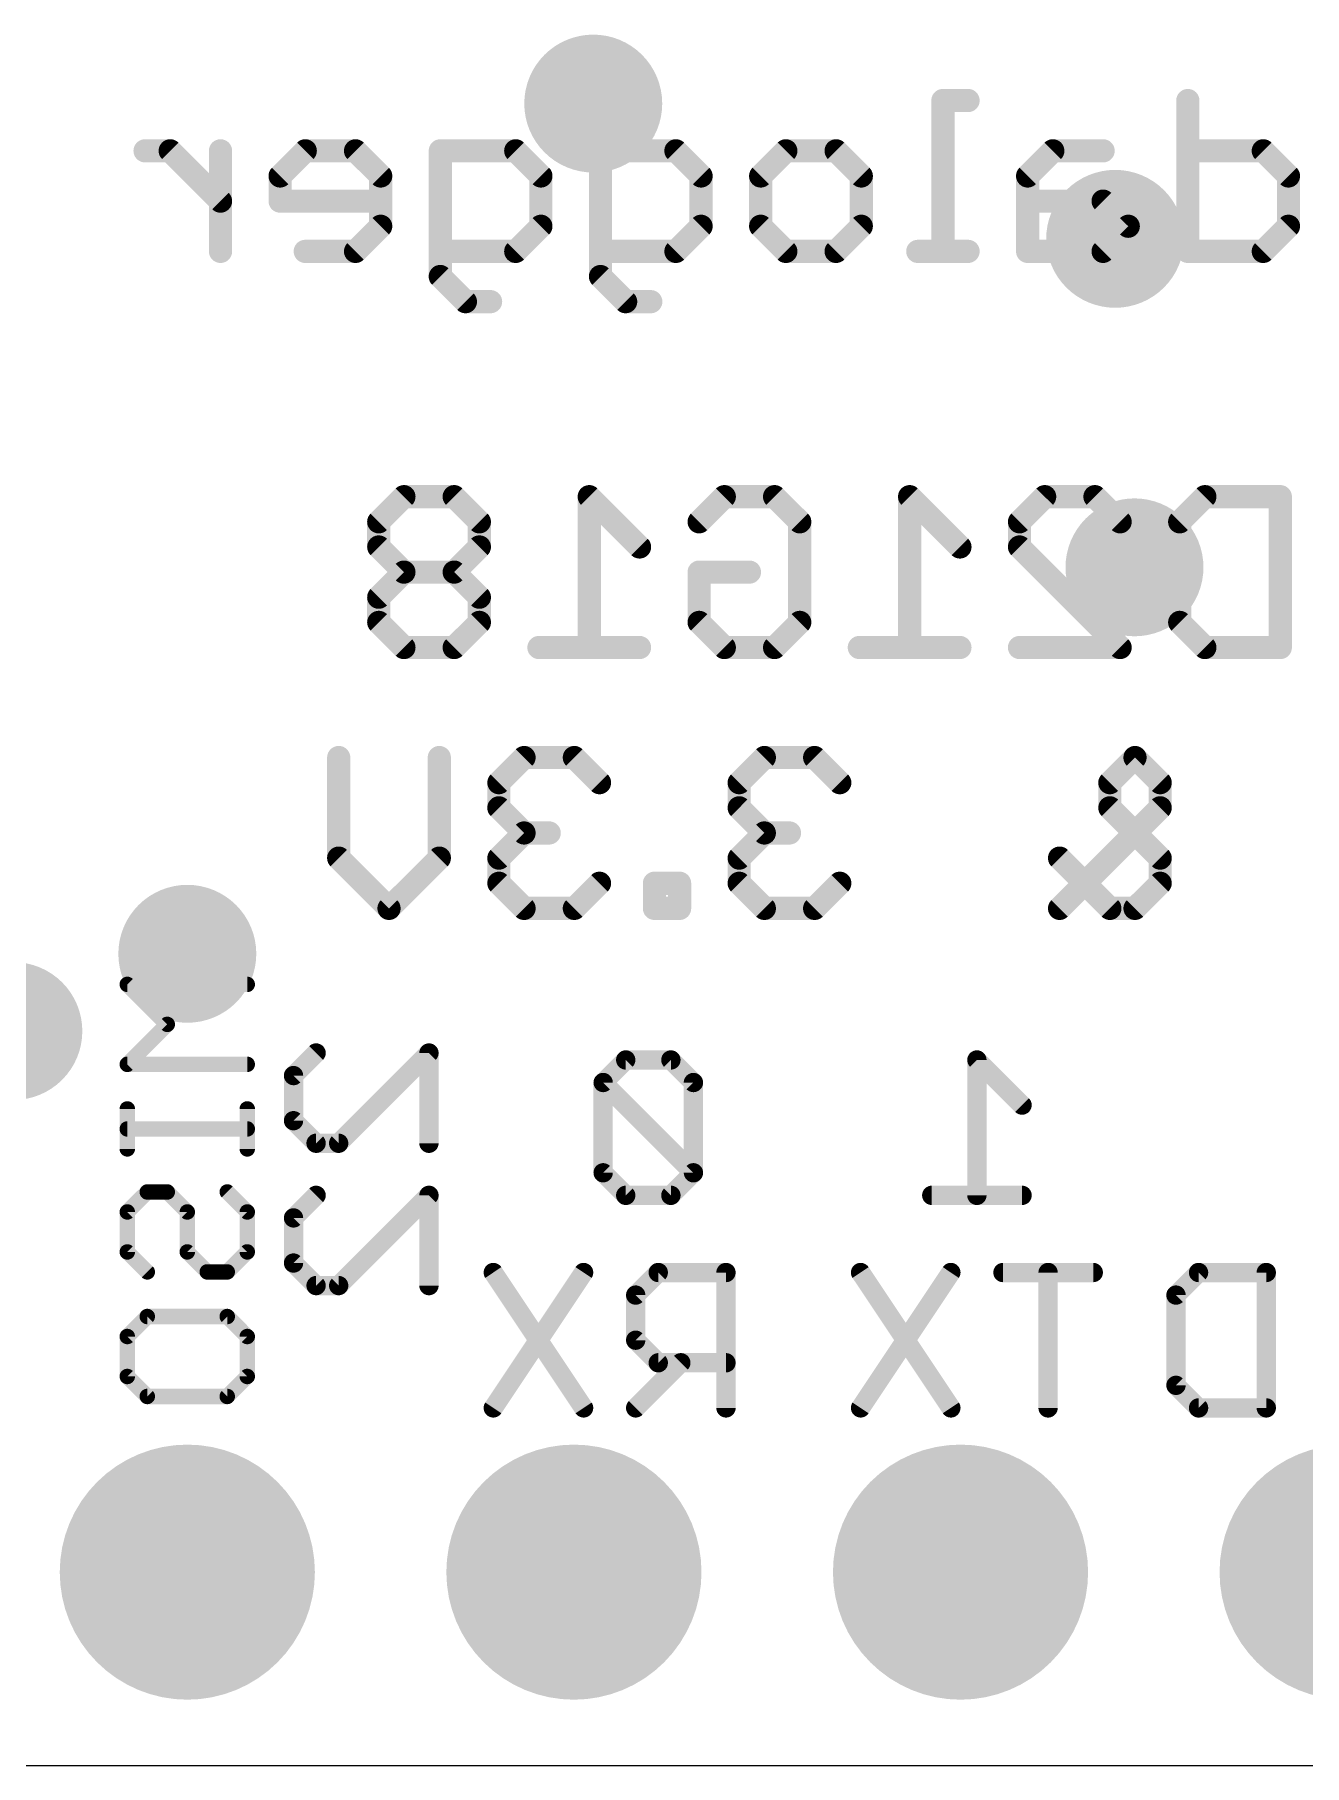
# Model space of a CAD drawing. Extents: x 0 to 50.8, y 0 to 22.9.
# Drawn here: x 35.83 to 44.17, y 0 to 11.38 of the extents above; entities that cross this region are included whole.
import ezdxf

# ---------------------------------------------------------------- set-up
doc = ezdxf.new("R2010")
doc.units = 0
for name, color, linetype in [('17', 110, 'CONTINUOUS'), ('18', 110, 'CONTINUOUS'), ('20', 53, 'CONTINUOUS'), ('22', 6, 'CONTINUOUS')]:
    doc.layers.add(name, color=color, linetype=linetype)

# ---------------------------------------------------------------- blocks, each defined once
blk = doc.blocks.new('ROUNDP')
at = {"const_width": 0.5}
blk.add_lwpolyline([(0, -0.25, 1), (0, 0.25, 1), (0, -0.25)], format="xyb", dxfattribs=at)
blk = doc.blocks.new('ROUNDV')
at = {"const_width": 0.5}
blk.add_lwpolyline([(0, -0.25, 1), (0, 0.25, 1), (0, -0.25)], format="xyb", dxfattribs=at)

msp = doc.modelspace()

# ---------------------------------------------------------------- linework, layer by layer
at = {"layer": '20'}
msp.add_line((2.54, 0), (48.26, 0), dxfattribs=at)
at = {"layer": '22'}
for points, const_width in [([(41.9596, 10.9419), (41.7943, 10.9419)], 0.1524), ([(41.7943, 10.9419), (41.7943, 9.9505)], 0.1524), ([(43.4035, 10.9419), (43.4035, 9.9505)], 0.1524), ([(36.7176, 10.6114), (36.5524, 10.6114)], 0.1524), ([(37.0481, 10.2809), (36.7176, 10.6114)], 0.1524), ([(37.0481, 9.9505), (37.0481, 10.6114)], 0.1524), ([(37.6048, 10.6114), (37.4396, 10.4462)], 0.1524), ([(37.9353, 10.6114), (37.6048, 10.6114)], 0.1524), ([(38.1006, 10.4462), (37.9353, 10.6114)], 0.1524), ([(38.4921, 9.7852), (38.4921, 10.6114)], 0.1524), ([(38.4921, 10.6114), (38.9878, 10.6114)], 0.1524), ([(38.9878, 10.6114), (39.153, 10.4462)], 0.1524), ([(39.5445, 9.7852), (39.5445, 10.6114)], 0.1524), ([(39.5445, 10.6114), (40.0402, 10.6114)], 0.1524), ([(40.0402, 10.6114), (40.2055, 10.4462)], 0.1524), ([(40.597, 10.4462), (40.7622, 10.6114)], 0.1524), ([(40.7622, 10.6114), (41.0927, 10.6114)], 0.1524), ([(41.0927, 10.6114), (41.2579, 10.4462)], 0.1524), ([(42.5163, 10.6114), (42.3511, 10.4462)], 0.1524), ([(42.8468, 10.6114), (42.5163, 10.6114)], 0.1524), ([(43.8993, 10.6114), (43.4035, 10.6114)], 0.1524), ([(44.0645, 10.4462), (43.8993, 10.6114)], 0.1524), ([(37.4396, 10.4462), (37.4396, 10.2809)], 0.1524), ([(38.1006, 10.1157), (38.1006, 10.4462)], 0.1524), ([(39.153, 10.4462), (39.153, 10.1157)], 0.1524), ([(40.2055, 10.4462), (40.2055, 10.1157)], 0.1524), ([(40.597, 10.1157), (40.597, 10.4462)], 0.1524), ([(41.2579, 10.4462), (41.2579, 10.1157)], 0.1524), ([(42.3511, 10.4462), (42.3511, 9.9505)], 0.1524), ([(44.0645, 10.1157), (44.0645, 10.4462)], 0.1524), ([(37.4396, 10.2809), (38.1006, 10.2809)], 0.1524), ([(42.8468, 10.2809), (42.3511, 10.2809)], 0.1524), ([(43.012, 10.1157), (42.8468, 10.2809)], 0.1524), ([(37.9353, 9.9505), (38.1006, 10.1157)], 0.1524), ([(39.153, 10.1157), (38.9878, 9.9505)], 0.1524), ([(40.2055, 10.1157), (40.0402, 9.9505)], 0.1524), ([(40.7622, 9.9505), (40.597, 10.1157)], 0.1524), ([(41.2579, 10.1157), (41.0927, 9.9505)], 0.1524), ([(42.8468, 9.9505), (43.012, 10.1157)], 0.1524), ([(43.8993, 9.9505), (44.0645, 10.1157)], 0.1524), ([(37.6048, 9.9505), (37.9353, 9.9505)], 0.1524), ([(38.9878, 9.9505), (38.4921, 9.9505)], 0.1524), ([(40.0402, 9.9505), (39.5445, 9.9505)], 0.1524), ([(41.0927, 9.9505), (40.7622, 9.9505)], 0.1524), ([(41.9596, 9.9505), (41.6291, 9.9505)], 0.1524), ([(42.3511, 9.9505), (42.8468, 9.9505)], 0.1524), ([(43.4035, 9.9505), (43.8993, 9.9505)], 0.1524), ([(38.6573, 9.62), (38.4921, 9.7852)], 0.1524), ([(39.7098, 9.62), (39.5445, 9.7852)], 0.1524), ([(38.8225, 9.62), (38.6573, 9.62)], 0.1524), ([(39.875, 9.62), (39.7098, 9.62)], 0.1524), ([(38.253, 8.3384), (38.0878, 8.1732)], 0.1524), ([(38.5835, 8.3384), (38.253, 8.3384)], 0.1524), ([(38.7487, 8.1732), (38.5835, 8.3384)], 0.1524), ([(39.8012, 8.0079), (39.4707, 8.3384)], 0.1524), ([(39.4707, 8.3384), (39.4707, 7.347)], 0.1524), ([(40.1927, 8.1732), (40.3579, 8.3384)], 0.1524), ([(40.3579, 8.3384), (40.6884, 8.3384)], 0.1524), ([(40.6884, 8.3384), (40.8537, 8.1732)], 0.1524), ([(41.9061, 8.0079), (41.5756, 8.3384)], 0.1524), ([(41.5756, 8.3384), (41.5756, 7.347)], 0.1524), ([(42.2976, 8.1732), (42.4628, 8.3384)], 0.1524), ([(42.4628, 8.3384), (42.7933, 8.3384)], 0.1524), ([(42.7933, 8.3384), (42.9586, 8.1732)], 0.1524), ([(43.3501, 8.1732), (43.5153, 8.3384)], 0.1524), ([(43.5153, 8.3384), (44.011, 8.3384)], 0.1524), ([(44.011, 8.3384), (44.011, 7.347)], 0.1524), ([(38.0878, 8.1732), (38.0878, 8.0079)], 0.1524), ([(38.7487, 8.0079), (38.7487, 8.1732)], 0.1524), ([(40.8537, 8.1732), (40.8537, 7.5122)], 0.1524), ([(42.2976, 8.0079), (42.2976, 8.1732)], 0.1524), ([(43.3501, 7.5122), (43.3501, 8.1732)], 0.1524), ([(38.0878, 8.0079), (38.253, 7.8427)], 0.1524), ([(38.5835, 7.8427), (38.7487, 8.0079)], 0.1524), ([(42.9586, 7.347), (42.2976, 8.0079)], 0.1524), ([(38.253, 7.8427), (38.0878, 7.6774)], 0.1524), ([(38.5835, 7.8427), (38.253, 7.8427)], 0.1524), ([(38.7487, 7.6774), (38.5835, 7.8427)], 0.1524), ([(40.1927, 7.5122), (40.1927, 7.8427)], 0.1524), ([(40.1927, 7.8427), (40.5232, 7.8427)], 0.1524), ([(38.0878, 7.6774), (38.0878, 7.5122)], 0.1524), ([(38.7487, 7.5122), (38.7487, 7.6774)], 0.1524), ([(38.0878, 7.5122), (38.253, 7.347)], 0.1524), ([(38.5835, 7.347), (38.7487, 7.5122)], 0.1524), ([(40.3579, 7.347), (40.1927, 7.5122)], 0.1524), ([(40.8537, 7.5122), (40.6884, 7.347)], 0.1524), ([(43.5153, 7.347), (43.3501, 7.5122)], 0.1524), ([(38.253, 7.347), (38.5835, 7.347)], 0.1524), ([(39.8012, 7.347), (39.1402, 7.347)], 0.1524), ([(40.6884, 7.347), (40.3579, 7.347)], 0.1524), ([(41.9061, 7.347), (41.2451, 7.347)], 0.1524), ([(42.2976, 7.347), (42.9586, 7.347)], 0.1524), ([(44.011, 7.347), (43.5153, 7.347)], 0.1524), ([(37.8247, 5.9629), (37.8247, 6.6239)], 0.1524), ([(38.4856, 6.6239), (38.4856, 5.9629)], 0.1524), ([(39.0424, 6.6239), (38.8771, 6.4587)], 0.1524), ([(39.3728, 6.6239), (39.0424, 6.6239)], 0.1524), ([(39.5381, 6.4587), (39.3728, 6.6239)], 0.1524), ([(40.621, 6.6239), (40.4558, 6.4587)], 0.1524), ([(40.9515, 6.6239), (40.621, 6.6239)], 0.1524), ([(41.1168, 6.4587), (40.9515, 6.6239)], 0.1524), ([(42.8912, 6.4587), (43.0564, 6.6239)], 0.1524), ([(43.0564, 6.6239), (43.2217, 6.4587)], 0.1524), ([(38.8771, 6.4587), (38.8771, 6.2934)], 0.1524), ([(40.4558, 6.4587), (40.4558, 6.2934)], 0.1524), ([(42.8912, 6.2934), (42.8912, 6.4587)], 0.1524), ([(43.2217, 6.4587), (43.2217, 6.2934)], 0.1524), ([(38.8771, 6.2934), (39.0424, 6.1282)], 0.1524), ([(40.4558, 6.2934), (40.621, 6.1282)], 0.1524), ([(43.2217, 6.2934), (42.5607, 5.6325)], 0.1524), ([(43.2217, 5.9629), (42.8912, 6.2934)], 0.1524), ([(39.0424, 6.1282), (38.8771, 5.9629)], 0.1524), ([(39.0424, 6.1282), (39.2076, 6.1282)], 0.1524), ([(40.621, 6.1282), (40.4558, 5.9629)], 0.1524), ([(40.621, 6.1282), (40.7863, 6.1282)], 0.1524), ([(38.1551, 5.6325), (37.8247, 5.9629)], 0.1524), ([(38.4856, 5.9629), (38.1551, 5.6325)], 0.1524), ([(38.8771, 5.9629), (38.8771, 5.7977)], 0.1524), ([(40.4558, 5.9629), (40.4558, 5.7977)], 0.1524), ([(42.5607, 5.9629), (42.8912, 5.6325)], 0.1524), ([(43.2217, 5.7977), (43.2217, 5.9629)], 0.1524), ([(38.8771, 5.7977), (39.0424, 5.6325)], 0.1524), ([(39.3728, 5.6325), (39.5381, 5.7977)], 0.1524), ([(40.0643, 5.7977), (39.8991, 5.7977)], 0.1524), ([(39.8991, 5.7977), (39.8991, 5.6325)], 0.1524), ([(40.0643, 5.6325), (40.0643, 5.7977)], 0.1524), ([(40.4558, 5.7977), (40.621, 5.6325)], 0.1524), ([(40.9515, 5.6325), (41.1168, 5.7977)], 0.1524), ([(43.0564, 5.6325), (43.2217, 5.7977)], 0.1524), ([(39.0424, 5.6325), (39.3728, 5.6325)], 0.1524), ([(39.8991, 5.6325), (40.0643, 5.6325)], 0.1524), ([(40.621, 5.6325), (40.9515, 5.6325)], 0.1524), ([(42.8912, 5.6325), (43.0564, 5.6325)], 0.1524), ([(37.2237, 5.1329), (36.4356, 5.1329)], 0.1016), ([(36.4356, 5.1329), (36.6983, 4.8702)], 0.1016), ([(36.6983, 4.8702), (36.4356, 4.6075)], 0.1016), ([(37.5277, 4.5337), (37.676, 4.682)], 0.127), ([(38.4175, 4.682), (37.8243, 4.0888)], 0.127), ([(38.4175, 4.0888), (38.4175, 4.682)], 0.127), ([(39.7104, 4.6363), (39.5621, 4.488)], 0.127), ([(40.007, 4.6363), (39.7104, 4.6363)], 0.127), ([(40.1553, 4.488), (40.007, 4.6363)], 0.127), ([(42.3143, 4.3397), (42.0177, 4.6363)], 0.127), ([(42.0177, 4.6363), (42.0177, 3.7465)], 0.127), ([(36.4356, 4.6075), (37.2237, 4.6075)], 0.1016), ([(37.5277, 4.2371), (37.5277, 4.5337)], 0.127), ([(39.5621, 4.488), (39.5621, 3.8948)], 0.127), ([(40.1553, 3.8948), (39.5621, 4.488)], 0.127), ([(40.1553, 3.8948), (40.1553, 4.488)], 0.127), ([(36.4356, 4.3144), (36.4356, 4.0517)], 0.1016), ([(37.2237, 4.3144), (37.2237, 4.0517)], 0.1016), ([(37.2237, 4.183), (36.4356, 4.183)], 0.1016), ([(37.676, 4.0888), (37.5277, 4.2371)], 0.127), ([(37.8243, 4.0888), (37.676, 4.0888)], 0.127), ([(39.5621, 3.8948), (39.7104, 3.7465)], 0.127), ([(40.007, 3.7465), (40.1553, 3.8948)], 0.127), ([(36.4356, 3.6373), (36.567, 3.7686)], 0.1016), ([(36.567, 3.7686), (36.6983, 3.7686)], 0.1016), ([(36.6983, 3.7686), (36.8297, 3.6373)], 0.1016), ([(37.2237, 3.6373), (37.0924, 3.7686)], 0.1016), ([(37.5277, 3.5982), (37.676, 3.7465)], 0.127), ([(38.4175, 3.7465), (37.8243, 3.1533)], 0.127), ([(38.4175, 3.1533), (38.4175, 3.7465)], 0.127), ([(39.7104, 3.7465), (40.007, 3.7465)], 0.127), ([(42.3143, 3.7465), (41.7211, 3.7465)], 0.127), ([(36.4356, 3.3746), (36.4356, 3.6373)], 0.1016), ([(36.8297, 3.6373), (36.8297, 3.3746)], 0.1016), ([(37.2237, 3.3746), (37.2237, 3.6373)], 0.1016), ([(37.5277, 3.3016), (37.5277, 3.5982)], 0.127), ([(36.567, 3.2433), (36.4356, 3.3746)], 0.1016), ([(36.8297, 3.3746), (36.961, 3.2433)], 0.1016), ([(37.0924, 3.2433), (37.2237, 3.3746)], 0.1016), ([(37.676, 3.1533), (37.5277, 3.3016)], 0.127), ([(39.4335, 3.2393), (38.8403, 2.3495)], 0.127), ([(38.8403, 3.2393), (39.4335, 2.3495)], 0.127), ([(39.9241, 3.2393), (39.7758, 3.091)], 0.127), ([(40.369, 3.2393), (39.9241, 3.2393)], 0.127), ([(40.369, 2.3495), (40.369, 3.2393)], 0.127), ([(41.8465, 3.2393), (41.2533, 2.3495)], 0.127), ([(41.2533, 3.2393), (41.8465, 2.3495)], 0.127), ([(42.782, 3.2393), (42.1888, 3.2393)], 0.127), ([(42.4854, 2.3495), (42.4854, 3.2393)], 0.127), ([(43.3256, 3.091), (43.4739, 3.2393)], 0.127), ([(43.4739, 3.2393), (43.9187, 3.2393)], 0.127), ([(43.9187, 3.2393), (43.9187, 2.3495)], 0.127), ([(36.961, 3.2433), (37.0924, 3.2433)], 0.1016), ([(37.8243, 3.1533), (37.676, 3.1533)], 0.127), ([(39.7758, 3.091), (39.7758, 2.7944)], 0.127), ([(43.3256, 2.4978), (43.3256, 3.091)], 0.127), ([(36.4356, 2.8187), (36.567, 2.9501)], 0.1016), ([(36.567, 2.9501), (37.0924, 2.9501)], 0.1016), ([(37.0924, 2.9501), (37.2237, 2.8187)], 0.1016), ([(36.4356, 2.556), (36.4356, 2.8187)], 0.1016), ([(37.2237, 2.8187), (37.2237, 2.556)], 0.1016), ([(39.7758, 2.7944), (39.9241, 2.6461)], 0.127), ([(40.0724, 2.6461), (39.7758, 2.3495)], 0.127), ([(39.9241, 2.6461), (40.369, 2.6461)], 0.127), ([(36.567, 2.4247), (36.4356, 2.556)], 0.1016), ([(37.2237, 2.556), (37.0924, 2.4247)], 0.1016), ([(43.4739, 2.3495), (43.3256, 2.4978)], 0.127), ([(37.0924, 2.4247), (36.567, 2.4247)], 0.1016), ([(43.9187, 2.3495), (43.4739, 2.3495)], 0.127)]:
    msp.add_lwpolyline(points, dxfattribs=dict(at, const_width=const_width))
for points, const_width in [([(41.7943, 10.98, 1), (41.7943, 10.9038)], 0.0762), ([(41.8324, 10.9419, 1), (41.7562, 10.9419)], 0.0762), ([(41.9596, 10.9038, 1), (41.9596, 10.98)], 0.0762), ([(43.4416, 10.9419, 1), (43.3654, 10.9419)], 0.0762), ([(36.5524, 10.6495, 1), (36.5524, 10.5733)], 0.0762), ([(36.7446, 10.6384, 1), (36.6907, 10.5845)], 0.0762), ([(36.7176, 10.5733, 1), (36.7176, 10.6495)], 0.0762), ([(37.0862, 10.6114, 1), (37.01, 10.6114)], 0.0762), ([(37.6048, 10.6495, 1), (37.6048, 10.5733)], 0.0762), ([(37.6318, 10.5845, 1), (37.5779, 10.6384)], 0.0762), ([(37.9623, 10.6384, 1), (37.9084, 10.5845)], 0.0762), ([(37.9353, 10.5733, 1), (37.9353, 10.6495)], 0.0762), ([(38.5302, 10.6114, 1), (38.454, 10.6114)], 0.0762), ([(38.4921, 10.6495, 1), (38.4921, 10.5733)], 0.0762), ([(39.0147, 10.6384, 1), (38.9608, 10.5845)], 0.0762), ([(38.9878, 10.5733, 1), (38.9878, 10.6495)], 0.0762), ([(39.5826, 10.6114, 1), (39.5064, 10.6114)], 0.0762), ([(39.5445, 10.6495, 1), (39.5445, 10.5733)], 0.0762), ([(40.0672, 10.6384, 1), (40.0133, 10.5845)], 0.0762), ([(40.0402, 10.5733, 1), (40.0402, 10.6495)], 0.0762), ([(40.7622, 10.6495, 1), (40.7622, 10.5733)], 0.0762), ([(40.7892, 10.5845, 1), (40.7353, 10.6384)], 0.0762), ([(41.1196, 10.6384, 1), (41.0658, 10.5845)], 0.0762), ([(41.0927, 10.5733, 1), (41.0927, 10.6495)], 0.0762), ([(42.5163, 10.6495, 1), (42.5163, 10.5733)], 0.0762), ([(42.5433, 10.5845, 1), (42.4894, 10.6384)], 0.0762), ([(42.8468, 10.5733, 1), (42.8468, 10.6495)], 0.0762), ([(43.4035, 10.6495, 1), (43.4035, 10.5733)], 0.0762), ([(43.9262, 10.6384, 1), (43.8723, 10.5845)], 0.0762), ([(43.8993, 10.5733, 1), (43.8993, 10.6495)], 0.0762), ([(37.4777, 10.4462, 1), (37.4015, 10.4462)], 0.0762), ([(37.4127, 10.4731, 1), (37.4665, 10.4192)], 0.0762), ([(38.1387, 10.4462, 1), (38.0625, 10.4462)], 0.0762), ([(38.0736, 10.4192, 1), (38.1275, 10.4731)], 0.0762), ([(39.1911, 10.4462, 1), (39.1149, 10.4462)], 0.0762), ([(39.1261, 10.4192, 1), (39.18, 10.4731)], 0.0762), ([(40.2436, 10.4462, 1), (40.1674, 10.4462)], 0.0762), ([(40.1785, 10.4192, 1), (40.2324, 10.4731)], 0.0762), ([(40.57, 10.4731, 1), (40.6239, 10.4192)], 0.0762), ([(40.6351, 10.4462, 1), (40.5589, 10.4462)], 0.0762), ([(41.296, 10.4462, 1), (41.2198, 10.4462)], 0.0762), ([(41.231, 10.4192, 1), (41.2849, 10.4731)], 0.0762), ([(42.3241, 10.4731, 1), (42.378, 10.4192)], 0.0762), ([(42.3892, 10.4462, 1), (42.313, 10.4462)], 0.0762), ([(44.1026, 10.4462, 1), (44.0264, 10.4462)], 0.0762), ([(44.0376, 10.4192, 1), (44.0914, 10.4731)], 0.0762), ([(37.4396, 10.319, 1), (37.4396, 10.2428)], 0.0762), ([(38.1006, 10.2428, 1), (38.1006, 10.319)], 0.0762), ([(42.3511, 10.319, 1), (42.3511, 10.2428)], 0.0762), ([(42.8737, 10.3079, 1), (42.8199, 10.254)], 0.0762), ([(42.8468, 10.2428, 1), (42.8468, 10.319)], 0.0762), ([(37.0212, 10.254, 1), (37.0751, 10.3079)], 0.0762), ([(37.4015, 10.2809, 1), (37.4777, 10.2809)], 0.0762), ([(38.0625, 10.1157, 1), (38.1387, 10.1157)], 0.0762), ([(38.1275, 10.0887, 1), (38.0736, 10.1426)], 0.0762), ([(39.1149, 10.1157, 1), (39.1911, 10.1157)], 0.0762), ([(39.18, 10.0887, 1), (39.1261, 10.1426)], 0.0762), ([(40.1674, 10.1157, 1), (40.2436, 10.1157)], 0.0762), ([(40.2324, 10.0887, 1), (40.1785, 10.1426)], 0.0762), ([(40.6239, 10.1426, 1), (40.57, 10.0887)], 0.0762), ([(40.5589, 10.1157, 1), (40.6351, 10.1157)], 0.0762), ([(41.2198, 10.1157, 1), (41.296, 10.1157)], 0.0762), ([(41.2849, 10.0887, 1), (41.231, 10.1426)], 0.0762), ([(43.039, 10.0887, 1), (42.9851, 10.1426)], 0.0762), ([(42.9851, 10.0887, 1), (43.039, 10.1426)], 0.0762), ([(44.0264, 10.1157, 1), (44.1026, 10.1157)], 0.0762), ([(44.0914, 10.0887, 1), (44.0376, 10.1426)], 0.0762), ([(37.6048, 9.9886, 1), (37.6048, 9.9123)], 0.0762), ([(37.9084, 9.9774, 1), (37.9623, 9.9235)], 0.0762), ([(37.9353, 9.9123, 1), (37.9353, 9.9886)], 0.0762), ([(38.4921, 9.9886, 1), (38.4921, 9.9123)], 0.0762), ([(38.9608, 9.9774, 1), (39.0147, 9.9235)], 0.0762), ([(38.9878, 9.9123, 1), (38.9878, 9.9886)], 0.0762), ([(39.5445, 9.9886, 1), (39.5445, 9.9123)], 0.0762), ([(40.0133, 9.9774, 1), (40.0672, 9.9235)], 0.0762), ([(40.0402, 9.9123, 1), (40.0402, 9.9886)], 0.0762), ([(40.7622, 9.9886, 1), (40.7622, 9.9123)], 0.0762), ([(40.7353, 9.9235, 1), (40.7892, 9.9774)], 0.0762), ([(41.0658, 9.9774, 1), (41.1196, 9.9235)], 0.0762), ([(41.0927, 9.9123, 1), (41.0927, 9.9886)], 0.0762), ([(41.6291, 9.9886, 1), (41.6291, 9.9123)], 0.0762), ([(41.9596, 9.9123, 1), (41.9596, 9.9886)], 0.0762), ([(42.3511, 9.9886, 1), (42.3511, 9.9123)], 0.0762), ([(42.8199, 9.9774, 1), (42.8737, 9.9235)], 0.0762), ([(42.8468, 9.9123, 1), (42.8468, 9.9886)], 0.0762), ([(43.4035, 9.9886, 1), (43.4035, 9.9123)], 0.0762), ([(43.8723, 9.9774, 1), (43.9262, 9.9235)], 0.0762), ([(43.8993, 9.9123, 1), (43.8993, 9.9886)], 0.0762), ([(37.01, 9.9505, 1), (37.0862, 9.9505)], 0.0762), ([(41.7562, 9.9505, 1), (41.8324, 9.9505)], 0.0762), ([(42.313, 9.9505, 1), (42.3892, 9.9505)], 0.0762), ([(43.3654, 9.9505, 1), (43.4416, 9.9505)], 0.0762), ([(38.519, 9.8122, 1), (38.4651, 9.7583)], 0.0762), ([(38.454, 9.7852, 1), (38.5302, 9.7852)], 0.0762), ([(39.5715, 9.8122, 1), (39.5176, 9.7583)], 0.0762), ([(39.5064, 9.7852, 1), (39.5826, 9.7852)], 0.0762), ([(38.6573, 9.6581, 1), (38.6573, 9.5819)], 0.0762), ([(38.6304, 9.593, 1), (38.6842, 9.6469)], 0.0762), ([(38.8225, 9.5819, 1), (38.8225, 9.6581)], 0.0762), ([(39.7098, 9.6581, 1), (39.7098, 9.5819)], 0.0762), ([(39.6828, 9.593, 1), (39.7367, 9.6469)], 0.0762), ([(39.875, 9.5819, 1), (39.875, 9.6581)], 0.0762), ([(38.253, 8.3765, 1), (38.253, 8.3003)], 0.0762), ([(38.28, 8.3115, 1), (38.2261, 8.3653)], 0.0762), ([(38.6104, 8.3653, 1), (38.5565, 8.3115)], 0.0762), ([(38.5835, 8.3003, 1), (38.5835, 8.3765)], 0.0762), ([(39.5088, 8.3384, 1), (39.4326, 8.3384)], 0.0762), ([(39.4977, 8.3653, 1), (39.4438, 8.3115)], 0.0762), ([(40.3579, 8.3765, 1), (40.3579, 8.3003)], 0.0762), ([(40.3849, 8.3115, 1), (40.331, 8.3653)], 0.0762), ([(40.7154, 8.3653, 1), (40.6615, 8.3115)], 0.0762), ([(40.6884, 8.3003, 1), (40.6884, 8.3765)], 0.0762), ([(41.6137, 8.3384, 1), (41.5375, 8.3384)], 0.0762), ([(41.6026, 8.3653, 1), (41.5487, 8.3115)], 0.0762), ([(42.4628, 8.3765, 1), (42.4628, 8.3003)], 0.0762), ([(42.4898, 8.3115, 1), (42.4359, 8.3653)], 0.0762), ([(42.8203, 8.3653, 1), (42.7664, 8.3115)], 0.0762), ([(42.7933, 8.3003, 1), (42.7933, 8.3765)], 0.0762), ([(43.5153, 8.3765, 1), (43.5153, 8.3003)], 0.0762), ([(43.5422, 8.3115, 1), (43.4884, 8.3653)], 0.0762), ([(44.0491, 8.3384, 1), (43.9729, 8.3384)], 0.0762), ([(44.011, 8.3003, 1), (44.011, 8.3765)], 0.0762), ([(38.0608, 8.2001, 1), (38.1147, 8.1462)], 0.0762), ([(38.1259, 8.1732, 1), (38.0497, 8.1732)], 0.0762), ([(38.7868, 8.1732, 1), (38.7106, 8.1732)], 0.0762), ([(38.7218, 8.1462, 1), (38.7757, 8.2001)], 0.0762), ([(40.1657, 8.2001, 1), (40.2196, 8.1462)], 0.0762), ([(40.8918, 8.1732, 1), (40.8156, 8.1732)], 0.0762), ([(40.8267, 8.1462, 1), (40.8806, 8.2001)], 0.0762), ([(42.3357, 8.1732, 1), (42.2595, 8.1732)], 0.0762), ([(42.2707, 8.2001, 1), (42.3245, 8.1462)], 0.0762), ([(42.9316, 8.1462, 1), (42.9855, 8.2001)], 0.0762), ([(43.3231, 8.2001, 1), (43.377, 8.1462)], 0.0762), ([(43.3882, 8.1732, 1), (43.312, 8.1732)], 0.0762), ([(38.1147, 8.0349, 1), (38.0608, 7.981)], 0.0762), ([(38.7757, 7.981, 1), (38.7218, 8.0349)], 0.0762), ([(42.3245, 8.0349, 1), (42.2707, 7.981)], 0.0762), ([(38.0497, 8.0079, 1), (38.1259, 8.0079)], 0.0762), ([(38.7106, 8.0079, 1), (38.7868, 8.0079)], 0.0762), ([(39.7742, 7.981, 1), (39.8281, 8.0349)], 0.0762), ([(41.8792, 7.981, 1), (41.9331, 8.0349)], 0.0762), ([(42.2595, 8.0079, 1), (42.3357, 8.0079)], 0.0762), ([(38.253, 7.8808, 1), (38.253, 7.8046)], 0.0762), ([(38.28, 7.8157, 1), (38.2261, 7.8696)], 0.0762), ([(38.2261, 7.8157, 1), (38.28, 7.8696)], 0.0762), ([(38.6104, 7.8696, 1), (38.5565, 7.8157)], 0.0762), ([(38.5565, 7.8696, 1), (38.6104, 7.8157)], 0.0762), ([(38.5835, 7.8046, 1), (38.5835, 7.8808)], 0.0762), ([(40.2308, 7.8427, 1), (40.1546, 7.8427)], 0.0762), ([(40.1927, 7.8808, 1), (40.1927, 7.8046)], 0.0762), ([(40.5232, 7.8046, 1), (40.5232, 7.8808)], 0.0762), ([(38.0608, 7.7044, 1), (38.1147, 7.6505)], 0.0762), ([(38.1259, 7.6774, 1), (38.0497, 7.6774)], 0.0762), ([(38.7868, 7.6774, 1), (38.7106, 7.6774)], 0.0762), ([(38.7218, 7.6505, 1), (38.7757, 7.7044)], 0.0762), ([(38.1147, 7.5391, 1), (38.0608, 7.4852)], 0.0762), ([(38.0497, 7.5122, 1), (38.1259, 7.5122)], 0.0762), ([(38.7106, 7.5122, 1), (38.7868, 7.5122)], 0.0762), ([(38.7757, 7.4852, 1), (38.7218, 7.5391)], 0.0762), ([(40.2196, 7.5391, 1), (40.1657, 7.4852)], 0.0762), ([(40.1546, 7.5122, 1), (40.2308, 7.5122)], 0.0762), ([(40.8156, 7.5122, 1), (40.8918, 7.5122)], 0.0762), ([(40.8806, 7.4852, 1), (40.8267, 7.5391)], 0.0762), ([(43.377, 7.5391, 1), (43.3231, 7.4852)], 0.0762), ([(43.312, 7.5122, 1), (43.3882, 7.5122)], 0.0762), ([(38.253, 7.3851, 1), (38.253, 7.3089)], 0.0762), ([(38.2261, 7.32, 1), (38.28, 7.3739)], 0.0762), ([(38.5565, 7.3739, 1), (38.6104, 7.32)], 0.0762), ([(38.5835, 7.3089, 1), (38.5835, 7.3851)], 0.0762), ([(39.1402, 7.3851, 1), (39.1402, 7.3089)], 0.0762), ([(39.8012, 7.3089, 1), (39.8012, 7.3851)], 0.0762), ([(40.3579, 7.3851, 1), (40.3579, 7.3089)], 0.0762), ([(40.331, 7.32, 1), (40.3849, 7.3739)], 0.0762), ([(40.6615, 7.3739, 1), (40.7154, 7.32)], 0.0762), ([(40.6884, 7.3089, 1), (40.6884, 7.3851)], 0.0762), ([(41.2451, 7.3851, 1), (41.2451, 7.3089)], 0.0762), ([(41.9061, 7.3089, 1), (41.9061, 7.3851)], 0.0762), ([(42.2976, 7.3851, 1), (42.2976, 7.3089)], 0.0762), ([(42.9316, 7.32, 1), (42.9855, 7.3739)], 0.0762), ([(42.9586, 7.3089, 1), (42.9586, 7.3851)], 0.0762), ([(43.5153, 7.3851, 1), (43.5153, 7.3089)], 0.0762), ([(43.4884, 7.32, 1), (43.5422, 7.3739)], 0.0762), ([(44.011, 7.3089, 1), (44.011, 7.3851)], 0.0762), ([(39.4326, 7.347, 1), (39.5088, 7.347)], 0.0762), ([(41.5375, 7.347, 1), (41.6137, 7.347)], 0.0762), ([(43.9729, 7.347, 1), (44.0491, 7.347)], 0.0762), ([(37.8628, 6.6239, 1), (37.7866, 6.6239)], 0.0762), ([(38.5237, 6.6239, 1), (38.4475, 6.6239)], 0.0762), ([(39.0424, 6.662, 1), (39.0424, 6.5858)], 0.0762), ([(39.0693, 6.597, 1), (39.0154, 6.6508)], 0.0762), ([(39.3998, 6.6508, 1), (39.3459, 6.597)], 0.0762), ([(39.3728, 6.5858, 1), (39.3728, 6.662)], 0.0762), ([(40.621, 6.662, 1), (40.621, 6.5858)], 0.0762), ([(40.648, 6.597, 1), (40.5941, 6.6508)], 0.0762), ([(40.9785, 6.6508, 1), (40.9246, 6.597)], 0.0762), ([(40.9515, 6.5858, 1), (40.9515, 6.662)], 0.0762), ([(43.0834, 6.6508, 1), (43.0295, 6.597)], 0.0762), ([(43.0834, 6.597, 1), (43.0295, 6.6508)], 0.0762), ([(38.9152, 6.4587, 1), (38.839, 6.4587)], 0.0762), ([(38.8502, 6.4856, 1), (38.9041, 6.4317)], 0.0762), ([(39.5111, 6.4317, 1), (39.565, 6.4856)], 0.0762), ([(40.4939, 6.4587, 1), (40.4177, 6.4587)], 0.0762), ([(40.4289, 6.4856, 1), (40.4827, 6.4317)], 0.0762), ([(41.0898, 6.4317, 1), (41.1437, 6.4856)], 0.0762), ([(42.9293, 6.4587, 1), (42.8531, 6.4587)], 0.0762), ([(42.8643, 6.4856, 1), (42.9181, 6.4317)], 0.0762), ([(43.2598, 6.4587, 1), (43.1836, 6.4587)], 0.0762), ([(43.1947, 6.4317, 1), (43.2486, 6.4856)], 0.0762), ([(38.9041, 6.3204, 1), (38.8502, 6.2665)], 0.0762), ([(38.839, 6.2934, 1), (38.9152, 6.2934)], 0.0762), ([(40.4827, 6.3204, 1), (40.4289, 6.2665)], 0.0762), ([(40.4177, 6.2934, 1), (40.4939, 6.2934)], 0.0762), ([(42.9181, 6.3204, 1), (42.8643, 6.2665)], 0.0762), ([(42.8531, 6.2934, 1), (42.9293, 6.2934)], 0.0762), ([(43.1836, 6.2934, 1), (43.2598, 6.2934)], 0.0762), ([(43.2486, 6.2665, 1), (43.1947, 6.3204)], 0.0762), ([(39.0424, 6.1663, 1), (39.0424, 6.0901)], 0.0762), ([(39.0693, 6.1012, 1), (39.0154, 6.1551)], 0.0762), ([(39.0154, 6.1012, 1), (39.0693, 6.1551)], 0.0762), ([(39.2076, 6.0901, 1), (39.2076, 6.1663)], 0.0762), ([(40.621, 6.1663, 1), (40.621, 6.0901)], 0.0762), ([(40.648, 6.1012, 1), (40.5941, 6.1551)], 0.0762), ([(40.5941, 6.1012, 1), (40.648, 6.1551)], 0.0762), ([(40.7863, 6.0901, 1), (40.7863, 6.1663)], 0.0762), ([(37.8516, 5.9899, 1), (37.7977, 5.936)], 0.0762), ([(38.5126, 5.936, 1), (38.4587, 5.9899)], 0.0762), ([(38.9152, 5.9629, 1), (38.839, 5.9629)], 0.0762), ([(40.4939, 5.9629, 1), (40.4177, 5.9629)], 0.0762), ([(42.5877, 5.9899, 1), (42.5338, 5.936)], 0.0762), ([(43.2598, 5.9629, 1), (43.1836, 5.9629)], 0.0762), ([(37.7866, 5.9629, 1), (37.8628, 5.9629)], 0.0762), ([(38.4475, 5.9629, 1), (38.5237, 5.9629)], 0.0762), ([(38.8502, 5.9899, 1), (38.9041, 5.936)], 0.0762), ([(40.4289, 5.9899, 1), (40.4827, 5.936)], 0.0762), ([(43.1947, 5.936, 1), (43.2486, 5.9899)], 0.0762), ([(38.9041, 5.8246, 1), (38.8502, 5.7707)], 0.0762), ([(38.839, 5.7977, 1), (38.9152, 5.7977)], 0.0762), ([(39.565, 5.7707, 1), (39.5111, 5.8246)], 0.0762), ([(39.8991, 5.8358, 1), (39.8991, 5.7596)], 0.0762), ([(39.9372, 5.7977, 1), (39.861, 5.7977)], 0.0762), ([(40.1024, 5.7977, 1), (40.0262, 5.7977)], 0.0762), ([(40.0643, 5.7596, 1), (40.0643, 5.8358)], 0.0762), ([(40.4827, 5.8246, 1), (40.4289, 5.7707)], 0.0762), ([(40.4177, 5.7977, 1), (40.4939, 5.7977)], 0.0762), ([(41.1437, 5.7707, 1), (41.0898, 5.8246)], 0.0762), ([(43.1836, 5.7977, 1), (43.2598, 5.7977)], 0.0762), ([(43.2486, 5.7707, 1), (43.1947, 5.8246)], 0.0762), ([(38.1282, 5.6594, 1), (38.1821, 5.6055)], 0.0762), ([(38.1282, 5.6055, 1), (38.1821, 5.6594)], 0.0762), ([(39.0424, 5.6706, 1), (39.0424, 5.5944)], 0.0762), ([(39.0154, 5.6055, 1), (39.0693, 5.6594)], 0.0762), ([(39.3459, 5.6594, 1), (39.3998, 5.6055)], 0.0762), ([(39.3728, 5.5944, 1), (39.3728, 5.6706)], 0.0762), ([(39.8991, 5.6706, 1), (39.8991, 5.5944)], 0.0762), ([(40.0643, 5.5944, 1), (40.0643, 5.6706)], 0.0762), ([(40.621, 5.6706, 1), (40.621, 5.5944)], 0.0762), ([(40.5941, 5.6055, 1), (40.648, 5.6594)], 0.0762), ([(40.9246, 5.6594, 1), (40.9785, 5.6055)], 0.0762), ([(40.9515, 5.5944, 1), (40.9515, 5.6706)], 0.0762), ([(42.5338, 5.6594, 1), (42.5877, 5.6055)], 0.0762), ([(42.8912, 5.6706, 1), (42.8912, 5.5944)], 0.0762), ([(42.8643, 5.6055, 1), (42.9181, 5.6594)], 0.0762), ([(43.0295, 5.6594, 1), (43.0834, 5.6055)], 0.0762), ([(43.0564, 5.5944, 1), (43.0564, 5.6706)], 0.0762), ([(39.861, 5.6325, 1), (39.9372, 5.6325)], 0.0762), ([(40.0262, 5.6325, 1), (40.1024, 5.6325)], 0.0762), ([(36.4356, 5.1583, 1), (36.4356, 5.1075)], 0.0508), ([(36.4536, 5.1509, 1), (36.4177, 5.115)], 0.0508), ([(37.2237, 5.1075, 1), (37.2237, 5.1583)], 0.0508), ([(36.7163, 4.8523, 1), (36.6804, 4.8882)], 0.0508), ([(36.6804, 4.8523, 1), (36.7163, 4.8882)], 0.0508), ([(37.6985, 4.6596, 1), (37.6536, 4.7045)], 0.0635), ([(38.4493, 4.682, 1), (38.3858, 4.682)], 0.0635), ([(38.44, 4.6596, 1), (38.395, 4.7045)], 0.0635), ([(39.7104, 4.668, 1), (39.7104, 4.6045)], 0.0635), ([(39.7328, 4.6138, 1), (39.6879, 4.6587)], 0.0635), ([(40.0294, 4.6587, 1), (39.9845, 4.6138)], 0.0635), ([(40.007, 4.6045, 1), (40.007, 4.668)], 0.0635), ([(42.0494, 4.6363, 1), (41.9859, 4.6363)], 0.0635), ([(42.0401, 4.6587, 1), (41.9952, 4.6138)], 0.0635), ([(36.4356, 4.6329, 1), (36.4356, 4.5821)], 0.0508), ([(36.4177, 4.6255, 1), (36.4536, 4.5896)], 0.0508), ([(37.2237, 4.5821, 1), (37.2237, 4.6329)], 0.0508), ([(37.5595, 4.5337, 1), (37.496, 4.5337)], 0.0635), ([(37.5053, 4.5562, 1), (37.5502, 4.5113)], 0.0635), ([(39.5938, 4.488, 1), (39.5303, 4.488)], 0.0635), ([(39.5845, 4.5104, 1), (39.5396, 4.4655)], 0.0635), ([(40.187, 4.488, 1), (40.1235, 4.488)], 0.0635), ([(39.5396, 4.5104, 1), (39.5845, 4.4655)], 0.0635), ([(40.1328, 4.4655, 1), (40.1777, 4.5104)], 0.0635), ([(36.461, 4.3144, 1), (36.4102, 4.3144)], 0.0508), ([(37.2491, 4.3144, 1), (37.1983, 4.3144)], 0.0508), ([(42.2918, 4.3172, 1), (42.3367, 4.3621)], 0.0635), ([(36.4356, 4.2084, 1), (36.4356, 4.1576)], 0.0508), ([(37.2237, 4.1576, 1), (37.2237, 4.2084)], 0.0508), ([(37.496, 4.2371, 1), (37.5595, 4.2371)], 0.0635), ([(37.5502, 4.2596, 1), (37.5053, 4.2147)], 0.0635), ([(37.676, 4.1206, 1), (37.676, 4.0571)], 0.0635), ([(37.6536, 4.0664, 1), (37.6985, 4.1113)], 0.0635), ([(37.8019, 4.1113, 1), (37.8468, 4.0664)], 0.0635), ([(37.8243, 4.0571, 1), (37.8243, 4.1206)], 0.0635), ([(38.3858, 4.0888, 1), (38.4493, 4.0888)], 0.0635), ([(36.4102, 4.0517, 1), (36.461, 4.0517)], 0.0508), ([(37.1983, 4.0517, 1), (37.2491, 4.0517)], 0.0508), ([(39.5303, 3.8948, 1), (39.5938, 3.8948)], 0.0635), ([(39.5845, 3.9172, 1), (39.5396, 3.8723)], 0.0635), ([(40.1235, 3.8948, 1), (40.187, 3.8948)], 0.0635), ([(40.1777, 3.8723, 1), (40.1328, 3.9172)], 0.0635), ([(40.1328, 3.8723, 1), (40.1777, 3.9172)], 0.0635), ([(36.567, 3.794, 1), (36.567, 3.7432)], 0.0508), ([(36.5849, 3.7507, 1), (36.549, 3.7866)], 0.0508), ([(36.7163, 3.7866, 1), (36.6804, 3.7507)], 0.0508), ([(36.6983, 3.7432, 1), (36.6983, 3.794)], 0.0508), ([(37.1103, 3.7866, 1), (37.0744, 3.7507)], 0.0508), ([(37.6985, 3.724, 1), (37.6536, 3.769)], 0.0635), ([(38.4493, 3.7465, 1), (38.3858, 3.7465)], 0.0635), ([(38.44, 3.724, 1), (38.395, 3.769)], 0.0635), ([(39.7104, 3.7783, 1), (39.7104, 3.7147)], 0.0635), ([(39.6879, 3.724, 1), (39.7328, 3.769)], 0.0635), ([(39.9845, 3.769, 1), (40.0294, 3.724)], 0.0635), ([(40.007, 3.7147, 1), (40.007, 3.7783)], 0.0635), ([(41.7211, 3.7783, 1), (41.7211, 3.7147)], 0.0635), ([(41.9859, 3.7465, 1), (42.0494, 3.7465)], 0.0635), ([(42.3143, 3.7147, 1), (42.3143, 3.7783)], 0.0635), ([(36.461, 3.6373, 1), (36.4102, 3.6373)], 0.0508), ([(36.4177, 3.6552, 1), (36.4536, 3.6193)], 0.0508), ([(36.8551, 3.6373, 1), (36.8043, 3.6373)], 0.0508), ([(36.8117, 3.6193, 1), (36.8476, 3.6552)], 0.0508), ([(37.2491, 3.6373, 1), (37.1983, 3.6373)], 0.0508), ([(37.2057, 3.6193, 1), (37.2417, 3.6552)], 0.0508), ([(37.5595, 3.5982, 1), (37.496, 3.5982)], 0.0635), ([(37.5053, 3.6207, 1), (37.5502, 3.5758)], 0.0635), ([(36.4536, 3.3926, 1), (36.4177, 3.3566)], 0.0508), ([(36.8476, 3.3926, 1), (36.8117, 3.3566)], 0.0508), ([(37.2417, 3.3566, 1), (37.2057, 3.3926)], 0.0508), ([(36.4102, 3.3746, 1), (36.461, 3.3746)], 0.0508), ([(36.8043, 3.3746, 1), (36.8551, 3.3746)], 0.0508), ([(37.1983, 3.3746, 1), (37.2491, 3.3746)], 0.0508), ([(37.496, 3.3016, 1), (37.5595, 3.3016)], 0.0635), ([(37.5502, 3.3241, 1), (37.5053, 3.2792)], 0.0635), ([(38.8667, 3.2569, 1), (38.8139, 3.2216)], 0.0635), ([(39.4599, 3.2216, 1), (39.4071, 3.2569)], 0.0635), ([(39.9241, 3.271, 1), (39.9241, 3.2075)], 0.0635), ([(39.9466, 3.2168, 1), (39.9017, 3.2617)], 0.0635), ([(40.4008, 3.2393, 1), (40.3373, 3.2393)], 0.0635), ([(40.369, 3.2075, 1), (40.369, 3.271)], 0.0635), ([(41.2797, 3.2569, 1), (41.2269, 3.2216)], 0.0635), ([(41.8729, 3.2216, 1), (41.8201, 3.2569)], 0.0635), ([(42.1888, 3.271, 1), (42.1888, 3.2075)], 0.0635), ([(42.5172, 3.2393, 1), (42.4537, 3.2393)], 0.0635), ([(42.782, 3.2075, 1), (42.782, 3.271)], 0.0635), ([(43.4739, 3.271, 1), (43.4739, 3.2075)], 0.0635), ([(43.4963, 3.2168, 1), (43.4514, 3.2617)], 0.0635), ([(43.9505, 3.2393, 1), (43.887, 3.2393)], 0.0635), ([(43.9187, 3.2075, 1), (43.9187, 3.271)], 0.0635), ([(36.549, 3.2253, 1), (36.5849, 3.2612)], 0.0508), ([(36.961, 3.2687, 1), (36.961, 3.2179)], 0.0508), ([(36.943, 3.2253, 1), (36.979, 3.2612)], 0.0508), ([(37.0744, 3.2612, 1), (37.1103, 3.2253)], 0.0508), ([(37.0924, 3.2179, 1), (37.0924, 3.2687)], 0.0508), ([(37.676, 3.1851, 1), (37.676, 3.1216)], 0.0635), ([(37.6536, 3.1309, 1), (37.6985, 3.1758)], 0.0635), ([(37.8019, 3.1758, 1), (37.8468, 3.1309)], 0.0635), ([(37.8243, 3.1216, 1), (37.8243, 3.1851)], 0.0635), ([(38.3858, 3.1533, 1), (38.4493, 3.1533)], 0.0635), ([(39.8076, 3.091, 1), (39.7441, 3.091)], 0.0635), ([(39.7534, 3.1134, 1), (39.7983, 3.0685)], 0.0635), ([(43.3573, 3.091, 1), (43.2938, 3.091)], 0.0635), ([(43.3031, 3.1134, 1), (43.348, 3.0685)], 0.0635), ([(36.567, 2.9755, 1), (36.567, 2.9247)], 0.0508), ([(36.5849, 2.9321, 1), (36.549, 2.968)], 0.0508), ([(37.1103, 2.968, 1), (37.0744, 2.9321)], 0.0508), ([(37.0924, 2.9247, 1), (37.0924, 2.9755)], 0.0508), ([(36.461, 2.8187, 1), (36.4102, 2.8187)], 0.0508), ([(36.4177, 2.8367, 1), (36.4536, 2.8007)], 0.0508), ([(37.2491, 2.8187, 1), (37.1983, 2.8187)], 0.0508), ([(37.2057, 2.8007, 1), (37.2417, 2.8367)], 0.0508), ([(39.7983, 2.8168, 1), (39.7534, 2.7719)], 0.0635), ([(39.7441, 2.7944, 1), (39.8076, 2.7944)], 0.0635), ([(39.9241, 2.6778, 1), (39.9241, 2.6143)], 0.0635), ([(39.9017, 2.6236, 1), (39.9466, 2.6685)], 0.0635), ([(40.0949, 2.6236, 1), (40.05, 2.6685)], 0.0635), ([(40.369, 2.6143, 1), (40.369, 2.6778)], 0.0635), ([(36.4102, 2.556, 1), (36.461, 2.556)], 0.0508), ([(36.4536, 2.574, 1), (36.4177, 2.5381)], 0.0508), ([(37.1983, 2.556, 1), (37.2491, 2.556)], 0.0508), ([(37.2417, 2.5381, 1), (37.2057, 2.574)], 0.0508), ([(43.2938, 2.4978, 1), (43.3573, 2.4978)], 0.0635), ([(43.348, 2.5202, 1), (43.3031, 2.4753)], 0.0635), ([(36.567, 2.4501, 1), (36.567, 2.3993)], 0.0508), ([(36.549, 2.4067, 1), (36.5849, 2.4426)], 0.0508), ([(37.0744, 2.4426, 1), (37.1103, 2.4067)], 0.0508), ([(37.0924, 2.3993, 1), (37.0924, 2.4501)], 0.0508), ([(38.8139, 2.3671, 1), (38.8667, 2.3319)], 0.0635), ([(39.4071, 2.3319, 1), (39.4599, 2.3671)], 0.0635), ([(39.7534, 2.372, 1), (39.7983, 2.327)], 0.0635), ([(41.2269, 2.3671, 1), (41.2797, 2.3319)], 0.0635), ([(41.8201, 2.3319, 1), (41.8729, 2.3671)], 0.0635), ([(43.4739, 2.3813, 1), (43.4739, 2.3177)], 0.0635), ([(43.4514, 2.327, 1), (43.4963, 2.372)], 0.0635), ([(43.9187, 2.3177, 1), (43.9187, 2.3813)], 0.0635), ([(40.3373, 2.3495, 1), (40.4008, 2.3495)], 0.0635), ([(42.4537, 2.3495, 1), (42.5172, 2.3495)], 0.0635), ([(43.887, 2.3495, 1), (43.9505, 2.3495)], 0.0635)]:
    msp.add_lwpolyline(points, format="xyb", dxfattribs=dict(at, const_width=const_width))

# ---------------------------------------------------------------- block references
at = {"layer": '17', "xscale": 1.6764, "yscale": 1.6764, "rotation": 270}
for p in [(36.83, 1.27), (36.83, 1.27), (39.37, 1.27), (39.37, 1.27), (41.91, 1.27), (41.91, 1.27), (44.45, 1.27), (44.45, 1.27)]:
    msp.add_blockref('ROUNDP', p, dxfattribs=at)
at = {"layer": '18', "xscale": 0.9064, "yscale": 0.9064}
for p in [(39.497, 10.922), (39.497, 10.922), (42.926, 10.033), (42.926, 10.033), (43.053, 7.874), (43.053, 7.874), (36.83, 5.334), (36.83, 5.334), (35.687, 4.826), (35.687, 4.826)]:
    msp.add_blockref('ROUNDV', p, dxfattribs=at)

doc.saveas('drawing.dxf')
